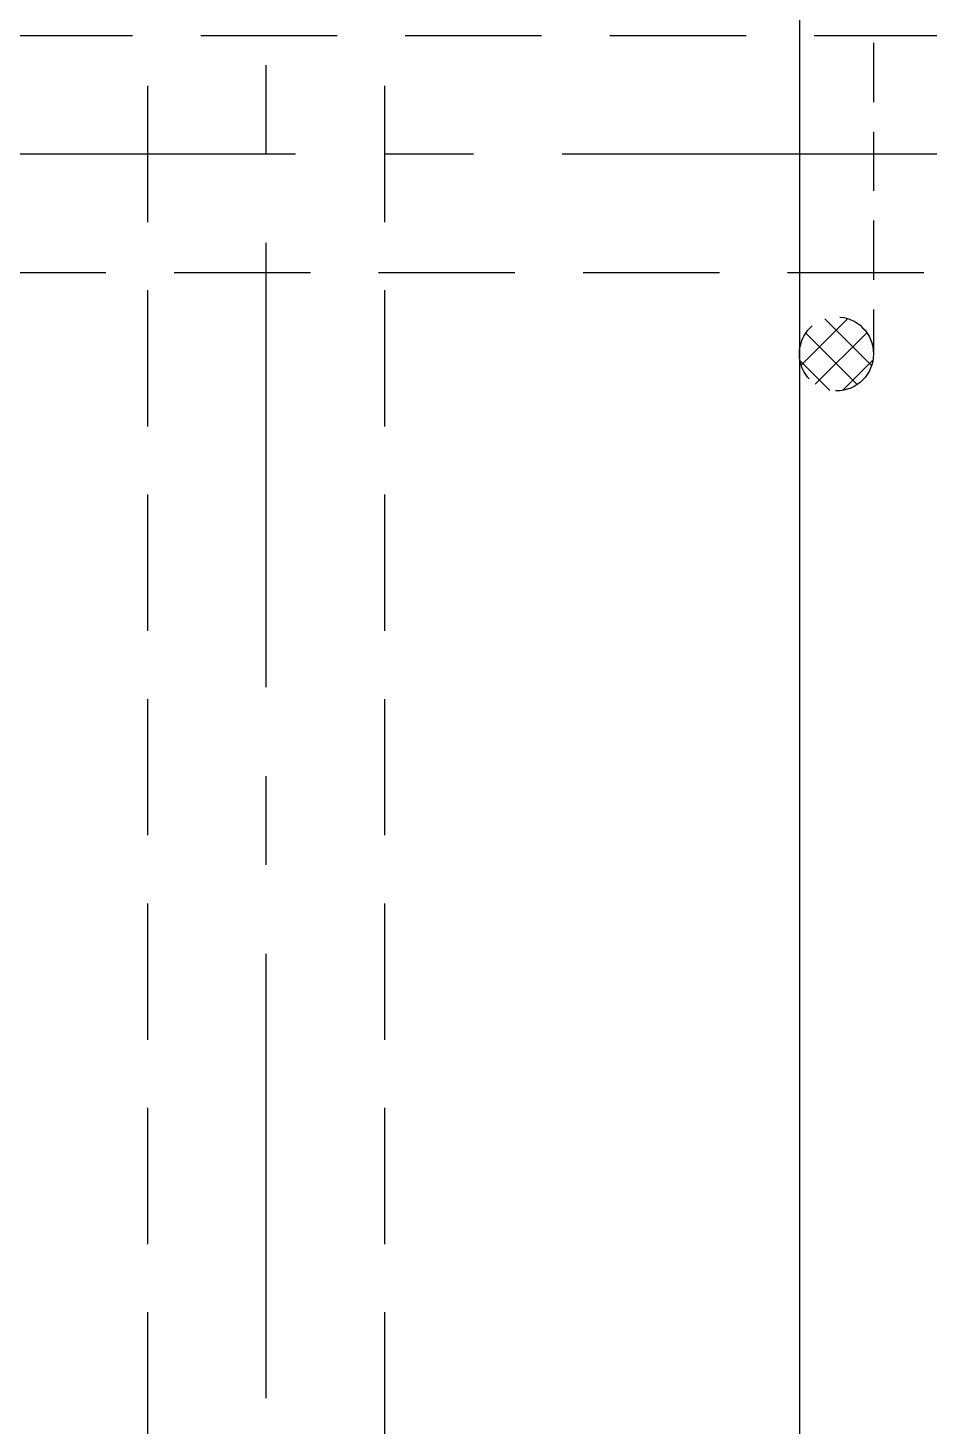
# Model space of a CAD drawing. Header units: millimetres. Extents: x 27275 to 28529, y -21406 to -20519.
# Drawn here: x 27564.32 to 27594.72, y -20864.22 to -20817.04 of the extents above; entities that cross this region are included whole.
import ezdxf

# ---------------------------------------------------------------- set-up
doc = ezdxf.new("R2010")
doc.units = ezdxf.units.MM
doc.header["$LTSCALE"] = 8
doc.linetypes.add('CENTER', pattern=[2, 1.25, -0.25, 0.25, -0.25])
doc.linetypes.add('HIDDEN', pattern=[0.375, 0.25, -0.125])
doc.layers.add('Cav-cor', color=30, linetype='Continuous')
doc.layers.add('WT', color=4, linetype='Continuous')

# ---------------------------------------------------------------- blocks, each defined once
blk = doc.blocks.new('20150513.134757')
at = {"layer": 'WT', "linetype": 'HIDDEN'}
h = blk.add_hatch(dxfattribs=at)
h.set_pattern_fill('ANSI37', color=125, scale=0.25, angle=180, style=0)
h.set_pattern_definition([(135, (36119.48756, -17509.4995), (0.561266008, 0.561266008), []), (45, (36119.48756, -17509.4995), (0.561266008, -0.561266008), [])])
h.paths.add_polyline_path([(-8, 1.25, -1), (-5.5, 1.25, -1)])
h.paths.add_polyline_path([(5.5, 1.25, -1), (8, 1.25, -1)])
at = {"layer": 'WT', "color": 125, "linetype": 'HIDDEN'}
for p, q in [((-6.75, 2.5), (6.75, 2.5)), ((-6.75, 0), (6.75, 0))]:
    blk.add_line(p, q, dxfattribs=at)
for centre in [(-6.75, 1.25), (6.75, 1.25)]:
    blk.add_circle(centre, 1.25, dxfattribs=at)

msp = doc.modelspace()

# ---------------------------------------------------------------- linework, layer by layer
at = {"layer": 'Cav-cor', "color": 241}
msp.add_line((27590.351, -20631.286), (27590.351, -20921.286), dxfattribs=at)
at = {"layer": 'WT', "color": 125, "linetype": 'CENTER', "ltscale": 1.5}
for p, q in [((27572.351, -20656.286), (27572.351, -20921.286)), ((27558.351, -20821.286), (27605.351, -20821.286))]:
    msp.add_line(p, q, dxfattribs=at)
at = {"layer": 'WT', "color": 125, "linetype": 'HIDDEN', "ltscale": 2.3}
for p, q in [((27568.351, -20660.286), (27568.351, -20892.286)), ((27576.351, -20660.286), (27576.351, -20892.286)), ((27556.351, -20817.286), (27607.351, -20817.286)), ((27562.351, -20825.286), (27601.351, -20825.286))]:
    msp.add_line(p, q, dxfattribs=at)

# ---------------------------------------------------------------- block references
at = {"layer": 'WT', "color": 125, "linetype": 'HIDDEN', "ltscale": 2.3, "rotation": -90.00000000000001}
msp.add_blockref('20150513.134757', (27590.351, -20821.286), dxfattribs=at)

doc.saveas('drawing.dxf')
